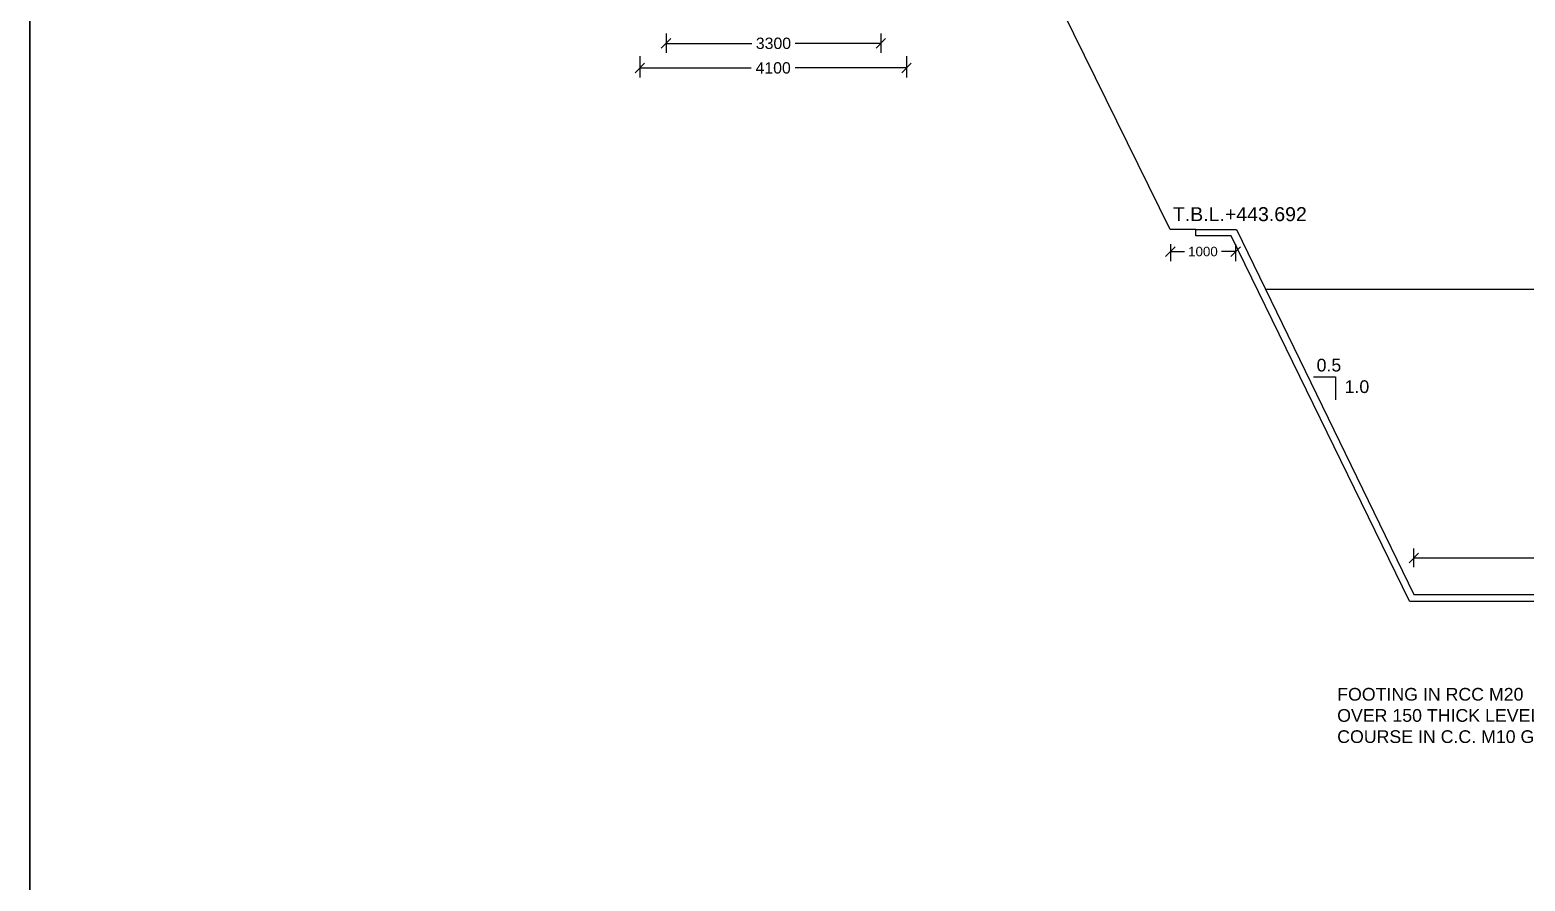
# Model space of a CAD drawing. Header units: inches. Extents: x 20221.8 to 20320.1, y 17529.5 to 17601.
# Drawn here: x 20221.83 to 20250.09, y 17566.66 to 17582.74 of the extents above; entities that cross this region are included whole.
import ezdxf

# ---------------------------------------------------------------- set-up
doc = ezdxf.new("R2010")
doc.units = ezdxf.units.IN
doc.header["$MEASUREMENT"] = 0
for name, color, linetype in [('DIMENSION', 255, 'Continuous'), ('DRAWING', 2, 'Continuous'), ('HATCH', 7, 'Continuous'), ('TEXT', 255, 'Continuous')]:
    doc.layers.add(name, color=color, linetype=linetype)
doc.styles.get("Standard").update_dxf_attribs({"font": 'arial.ttf'})
doc.dimstyles.get("Standard").update_dxf_attribs({"dimtxt": 0.18, "dimasz": 0.18, "dimexe": 0.18, "dimexo": 0.0625, "dimgap": 0.09, "dimtad": 0, "dimtih": 1, "dimtoh": 1, "dimdec": 4, "dimzin": 0, "dimdsep": 46, "dimtxsty": 'Standard', "dimblk": 'OBLIQUE', "dimcen": 0.09, "dimadec": 0, "dimazin": 0, "dimtfac": 1, "dimtdec": 4, "dimtofl": 0, "dimtmove": 0, "dimatfit": 3, "dimfxl": 1, "dimtolj": 1, "dimtzin": 0, "dimarcsym": 0})

# ---------------------------------------------------------------- blocks, each defined once
blk = doc.blocks.new('_Oblique')
at = {"color": 0, "linetype": 'ByBlock', "lineweight": -2}
blk.add_line((-0.5, -0.5), (0.5, 0.5), dxfattribs=at)
blk = doc.blocks.new('*D85')
at = {"layer": 'Defpoints', "color": 0, "transparency": 16777216}
for p in [(20233.857, 17582.729), (20237.915, 17582.729), (20237.915, 17582.482)]:
    blk.add_point(p, dxfattribs=at)
at = {"layer": 'DIMENSION', "color": 0, "lineweight": -2, "transparency": 16777216}
for p, q in [((20233.857, 17582.667), (20233.857, 17582.302)), ((20237.915, 17582.667), (20237.915, 17582.302)), ((20233.857, 17582.482), (20235.477, 17582.482)), ((20237.915, 17582.482), (20236.296, 17582.482))]:
    blk.add_line(p, q, dxfattribs=at)
at = {"layer": 'DIMENSION', "color": 0, "lineweight": -2, "transparency": 16777216, "xscale": 0.18, "yscale": 0.18, "zscale": 0.18, "rotation": 180}
blk.add_blockref('_Oblique', (20233.857, 17582.482), dxfattribs=at)
at = {"layer": 'DIMENSION', "color": 0, "lineweight": -2, "transparency": 16777216, "xscale": 0.18, "yscale": 0.18, "zscale": 0.18}
blk.add_blockref('_Oblique', (20237.915, 17582.482), dxfattribs=at)
at = {"layer": 'DIMENSION', "color": 0, "transparency": 16777216, "insert": (20235.886, 17582.482), "char_height": 0.2143, "attachment_point": 5}
blk.add_mtext('\\A1;3300', dxfattribs=at)
blk = doc.blocks.new('*D86')
at = {"layer": 'Defpoints', "color": 0, "transparency": 16777216}
for p in [(20233.362, 17582.303), (20238.4, 17582.303), (20238.4, 17582.018)]:
    blk.add_point(p, dxfattribs=at)
at = {"layer": 'DIMENSION', "color": 0, "lineweight": -2, "transparency": 16777216}
for p, q in [((20233.362, 17582.241), (20233.362, 17581.838)), ((20238.4, 17582.241), (20238.4, 17581.838)), ((20233.362, 17582.018), (20235.468, 17582.018)), ((20238.4, 17582.018), (20236.295, 17582.018))]:
    blk.add_line(p, q, dxfattribs=at)
at = {"layer": 'DIMENSION', "color": 0, "lineweight": -2, "transparency": 16777216, "xscale": 0.18, "yscale": 0.18, "zscale": 0.18, "rotation": 180}
blk.add_blockref('_Oblique', (20233.362, 17582.018), dxfattribs=at)
at = {"layer": 'DIMENSION', "color": 0, "lineweight": -2, "transparency": 16777216, "xscale": 0.18, "yscale": 0.18, "zscale": 0.18}
blk.add_blockref('_Oblique', (20238.4, 17582.018), dxfattribs=at)
at = {"layer": 'DIMENSION', "color": 0, "transparency": 16777216, "insert": (20235.881, 17582.018), "char_height": 0.2143, "attachment_point": 5}
blk.add_mtext('\\A1;4100', dxfattribs=at)
blk = doc.blocks.new('*D119')
at = {"layer": 'Defpoints', "color": 0, "transparency": 16777216}
for p in [(20247.99, 17572.761), (20247.99, 17572.525), (20261.842, 17572.525)]:
    blk.add_point(p, dxfattribs=at)
at = {"layer": 'DIMENSION', "color": 0, "lineweight": -2, "transparency": 16777216}
for p, q in [((20247.99, 17572.588), (20247.99, 17572.941)), ((20261.842, 17572.588), (20261.842, 17572.941)), ((20247.99, 17572.761), (20254.433, 17572.761)), ((20261.842, 17572.761), (20255.399, 17572.761))]:
    blk.add_line(p, q, dxfattribs=at)
at = {"layer": 'DIMENSION', "color": 0, "lineweight": -2, "transparency": 16777216, "xscale": 0.18, "yscale": 0.18, "zscale": 0.18, "rotation": 180}
blk.add_blockref('_Oblique', (20247.99, 17572.761), dxfattribs=at)
at = {"layer": 'DIMENSION', "color": 0, "lineweight": -2, "transparency": 16777216, "xscale": 0.18, "yscale": 0.18, "zscale": 0.18}
blk.add_blockref('_Oblique', (20261.842, 17572.761), dxfattribs=at)
at = {"layer": 'DIMENSION', "color": 0, "transparency": 16777216, "insert": (20254.916, 17572.761), "char_height": 0.2143, "attachment_point": 5}
blk.add_mtext('\\A1;11300', dxfattribs=at)
blk = doc.blocks.new('*D129')
at = {"layer": 'Defpoints', "color": 0, "transparency": 16777216}
for p in [(20243.388, 17578.752), (20244.621, 17578.752), (20244.621, 17578.549)]:
    blk.add_point(p, dxfattribs=at)
at = {"layer": 'DIMENSION', "color": 0, "lineweight": -2, "transparency": 16777216}
for p, q in [((20243.388, 17578.689), (20243.388, 17578.369)), ((20244.621, 17578.689), (20244.621, 17578.369)), ((20243.388, 17578.549), (20243.654, 17578.549)), ((20244.621, 17578.549), (20244.354, 17578.549))]:
    blk.add_line(p, q, dxfattribs=at)
at = {"layer": 'DIMENSION', "color": 0, "lineweight": -2, "transparency": 16777216, "xscale": 0.18, "yscale": 0.18, "zscale": 0.18, "rotation": 180}
blk.add_blockref('_Oblique', (20243.388, 17578.549), dxfattribs=at)
at = {"layer": 'DIMENSION', "color": 0, "lineweight": -2, "transparency": 16777216, "xscale": 0.18, "yscale": 0.18, "zscale": 0.18}
blk.add_blockref('_Oblique', (20244.621, 17578.549), dxfattribs=at)
at = {"layer": 'DIMENSION', "color": 0, "transparency": 16777216, "insert": (20244.004, 17578.549), "char_height": 0.18, "attachment_point": 5}
blk.add_mtext('\\A1;1000', dxfattribs=at)

msp = doc.modelspace()

# ---------------------------------------------------------------- linework, layer by layer
at = {"layer": 'DIMENSION'}
msp.add_lwpolyline([(20246.09566, 17576.18446), (20246.50756, 17576.18446), (20246.50756, 17575.75031)], dxfattribs=at)
at = {"layer": 'DRAWING'}
msp.add_line((20221.83246, 17600.95378), (20221.83246, 17534.227), dxfattribs=at)
for points in [[(20247.90925, 17571.94672), (20244.53853, 17578.84884), (20243.87138, 17578.84884), (20243.87138, 17578.96844), (20243.38312, 17578.96844), (20240.35262, 17585.12479), (20236.67718, 17585.12479), (20227.31756, 17591.29124), (20225.5209, 17591.29124)], [(20247.90925, 17571.94672), (20261.95127, 17571.94672), (20265.37267, 17578.95104), (20265.99831, 17578.95104), (20265.99831, 17579.06755), (20266.48206, 17579.06755), (20269.52522, 17585.2489), (20273.16429, 17585.2489), (20282.39269, 17591.4588)], [(20243.87138, 17578.96844), (20244.64006, 17578.96844), (20247.98953, 17572.06928), (20261.84249, 17572.06928), (20265.32784, 17579.06755), (20265.99831, 17579.06755)], [(20245.18851, 17577.83876), (20264.71587, 17577.83876)]]:
    msp.add_lwpolyline(points, dxfattribs=at)
at = {"layer": 'HATCH'}
msp.add_lwpolyline([(20221.83246, 17600.95378), (20319.68131, 17600.95378), (20319.68131, 17534.227), (20221.83246, 17534.227)], close=True, dxfattribs=at)

# ---------------------------------------------------------------- texts
at = {"layer": 'TEXT', "attachment_point": 1}
for s, insert, char_height, width in [('T.B.L.+443.692', (20243.43517, 17579.38791), 0.264, 6.04032), ('0.5', (20246.15212, 17576.52389), 0.24, 5.4912), ('1.0', (20246.68131, 17576.11737), 0.24, 5.4912), ('FOOTING IN RCC M20\\POVER 150 THICK LEVELLING\\PCOURSE IN C.C. M10 GRADE', (20246.54142, 17570.30636), 0.24, 5.4912)]:
    msp.add_mtext(s, dxfattribs=dict(at, insert=insert, char_height=char_height, width=width))

# ---------------------------------------------------------------- dimensions: what is measured, and where the dimension line sits
at = {"layer": 'DIMENSION'}
for base, p1, p2, text, picture, middle in [((20237.91504, 17582.4823), (20233.85714, 17582.72914), (20237.91504, 17582.72914), '3300', '*D85', (20235.88609, 17582.4823)), ((20238.40046, 17582.01835), (20233.36248, 17582.30319), (20238.40046, 17582.30319), '4100', '*D86', (20235.88147, 17582.01835)), ((20247.98953, 17572.76079), (20261.84249, 17572.52511), (20247.98953, 17572.52511), '11300', '*D119', (20254.91601, 17572.76079))]:
    dim = msp.add_linear_dim(base=base, p1=p1, p2=p2, text=text, dimstyle='Standard', override={"dimtxt": 0.214286}, dxfattribs=at)
    dim.commit()
    dim.dimension.update_dxf_attribs({"geometry": picture, "text_midpoint": middle})
dim = msp.add_linear_dim(base=(20244.62053, 17578.5492), p1=(20243.38786, 17578.75158), p2=(20244.62053, 17578.75158), text='1000', dimstyle='Standard', dxfattribs=at)
dim.commit()
dim.dimension.update_dxf_attribs({"geometry": '*D129', "text_midpoint": (20244.00419, 17578.5492)})

doc.saveas('drawing.dxf')
